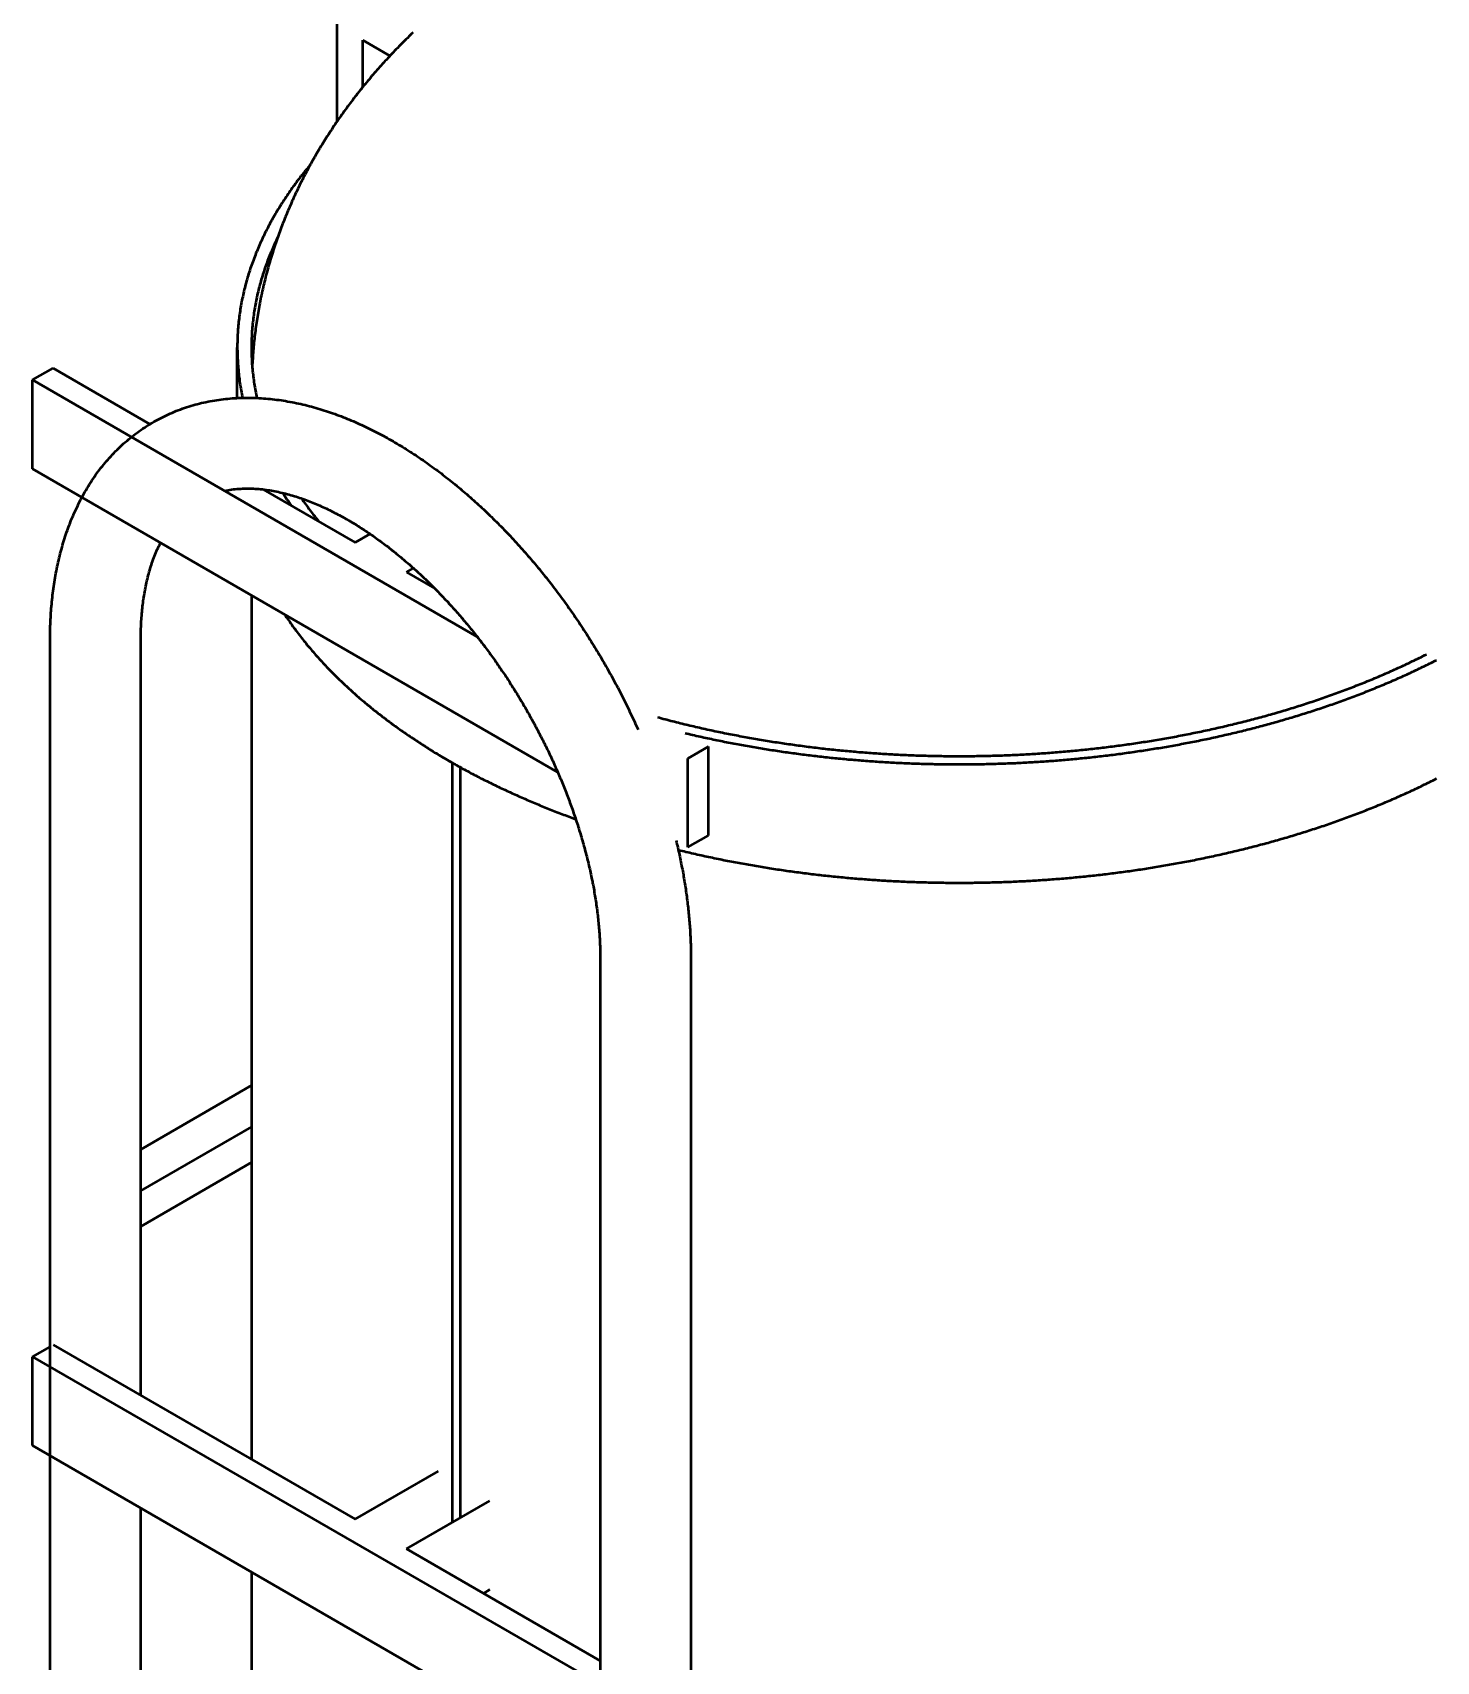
# Model space of a CAD drawing. Header units: millimetres. Extents: x 0 to 594, y 0 to 420.
# Drawn here: x 448.95 to 487.65, y 241.69 to 286.59 of the extents above; entities that cross this region are included whole.
import ezdxf

# ---------------------------------------------------------------- set-up
doc = ezdxf.new("R2010")
doc.units = ezdxf.units.MM
doc.layers.add('01-VISIBLE', color=7, linetype='CONTINUOUS', lineweight=50)

msp = doc.modelspace()

# ---------------------------------------------------------------- linework, layer by layer
at = {"layer": '01-VISIBLE'}
for p, q in [((457.333, 297.007), (457.333, 284.127)), ((458.053, 286.382), (458.801, 285.95)), ((458.053, 285.091), (458.053, 286.382)), ((454.593, 276.518), (454.593, 277.911)), ((448.949, 277.015), (449.514, 277.342)), ((449.514, 277.342), (452.185, 275.8)), ((448.949, 274.566), (448.949, 277.015)), ((448.949, 277.015), (461.208, 269.937)), ((448.949, 274.566), (463.425, 266.207)), ((455.303, 273.999), (457.84, 272.535)), ((457.84, 272.535), (458.252, 272.772)), ((459.255, 271.718), (459.448, 271.83)), ((459.255, 271.718), (460.043, 271.263)), ((454.993, 247.253), (454.993, 271.076)), ((449.431, 226.52), (449.431, 269.863)), ((451.931, 249.021), (451.931, 269.863)), ((467.015, 266.584), (467.581, 266.911)), ((467.581, 264.461), (467.581, 266.911)), ((460.53, 245.529), (460.53, 266.459)), ((460.742, 245.651), (460.742, 266.34)), ((467.015, 264.135), (467.015, 266.584)), ((467.015, 264.135), (467.581, 264.461)), ((464.598, 261.106), (464.598, 217.763)), ((467.098, 261.106), (467.098, 240.264)), ((451.931, 255.806), (454.993, 257.573)), ((451.931, 254.663), (454.993, 256.43)), ((451.931, 253.683), (454.993, 255.45)), ((448.949, 250.089), (449.431, 250.368)), ((449.514, 250.416), (457.84, 245.609)), ((448.949, 247.64), (448.949, 250.089)), ((448.949, 250.089), (464.598, 241.054)), ((448.949, 247.64), (464.598, 238.604)), ((457.84, 245.609), (460.138, 246.936)), ((459.255, 244.792), (461.553, 246.119)), ((451.931, 226.52), (451.931, 245.918)), ((459.255, 244.792), (464.598, 241.707)), ((454.993, 233.558), (454.993, 244.15)), ((461.376, 243.568), (461.553, 243.67))]:
    msp.add_line(p, q, dxfattribs=at)
for points in [[(459.44, 286.595), (459.4, 286.557), (459.36, 286.518), (459.32, 286.48), (459.281, 286.441), (459.241, 286.402), (459.202, 286.363), (459.163, 286.324), (459.123, 286.284), (459.084, 286.245), (459.046, 286.205), (459.007, 286.166), (458.968, 286.126), (458.93, 286.086), (458.891, 286.046), (458.853, 286.005), (458.815, 285.965), (458.777, 285.924), (458.739, 285.884), (458.702, 285.843), (458.664, 285.802), (458.627, 285.761), (458.59, 285.72), (458.553, 285.679), (458.516, 285.637), (458.479, 285.596), (458.442, 285.554), (458.406, 285.512), (458.369, 285.47), (458.333, 285.428), (458.297, 285.386), (458.261, 285.344), (458.226, 285.301), (458.19, 285.259), (458.155, 285.216), (458.119, 285.173), (458.084, 285.13), (458.049, 285.087), (458.014, 285.044), (457.98, 285.001), (457.945, 284.957), (457.911, 284.914), (457.877, 284.87), (457.842, 284.826), (457.809, 284.782), (457.775, 284.738), (457.741, 284.694), (457.708, 284.65), (457.675, 284.605), (457.642, 284.561), (457.609, 284.516), (457.576, 284.471), (457.543, 284.426), (457.511, 284.381), (457.479, 284.336), (457.447, 284.291), (457.415, 284.245), (457.383, 284.2), (457.351, 284.154), (457.32, 284.109), (457.289, 284.063), (457.258, 284.017), (457.227, 283.971), (457.196, 283.924), (457.166, 283.878), (457.135, 283.832), (457.105, 283.785), (457.075, 283.738), (457.046, 283.691), (457.016, 283.645), (456.986, 283.598), (456.957, 283.55), (456.928, 283.503), (456.899, 283.456), (456.871, 283.408), (456.842, 283.361), (456.814, 283.313), (456.786, 283.265), (456.758, 283.217), (456.73, 283.169), (456.702, 283.121), (456.675, 283.073), (456.648, 283.024), (456.621, 282.976), (456.594, 282.927), (456.567, 282.879), (456.541, 282.83), (456.515, 282.781), (456.489, 282.732), (456.463, 282.683), (456.437, 282.634), (456.412, 282.584), (456.387, 282.535), (456.362, 282.485), (456.337, 282.436), (456.312, 282.386), (456.288, 282.336), (456.264, 282.286), (456.24, 282.236), (456.216, 282.186), (456.192, 282.136), (456.169, 282.086), (456.146, 282.035), (456.123, 281.985), (456.1, 281.934), (456.077, 281.883), (456.055, 281.832), (456.033, 281.782), (456.011, 281.731), (455.989, 281.68), (455.968, 281.628), (455.947, 281.577), (455.925, 281.526), (455.905, 281.474), (455.884, 281.423), (455.864, 281.371), (455.843, 281.32), (455.823, 281.268), (455.804, 281.216), (455.784, 281.164), (455.765, 281.112), (455.746, 281.06), (455.727, 281.008), (455.708, 280.955), (455.69, 280.903), (455.672, 280.851), (455.654, 280.798), (455.636, 280.746), (455.619, 280.693), (455.601, 280.64), (455.584, 280.587), (455.568, 280.534), (455.551, 280.482), (455.535, 280.428), (455.519, 280.375), (455.503, 280.322), (455.487, 280.269), (455.472, 280.216), (455.457, 280.162), (455.442, 280.109), (455.427, 280.055), (455.412, 280.002), (455.398, 279.948), (455.384, 279.894), (455.37, 279.841), (455.357, 279.787), (455.344, 279.733), (455.331, 279.679), (455.318, 279.625), (455.305, 279.571), (455.293, 279.517), (455.281, 279.463), (455.269, 279.409), (455.257, 279.354), (455.246, 279.3), (455.235, 279.246), (455.224, 279.191), (455.213, 279.137), (455.203, 279.082), (455.193, 279.028), (455.183, 278.973), (455.173, 278.919), (455.164, 278.864), (455.155, 278.809), (455.146, 278.754), (455.137, 278.7), (455.129, 278.645), (455.121, 278.59), (455.113, 278.535), (455.105, 278.48), (455.098, 278.425), (455.091, 278.37), (455.084, 278.315), (455.077, 278.26), (455.071, 278.205), (455.064, 278.149), (455.059, 278.094), (455.053, 278.039), (455.047, 277.984), (455.042, 277.929), (455.037, 277.873), (455.033, 277.818), (455.028, 277.763), (455.024, 277.707), (455.02, 277.652), (455.017, 277.597), (455.013, 277.541), (455.01, 277.486), (455.007, 277.431), (455.005, 277.375)], [(456.602, 282.942), (456.57, 282.904), (456.538, 282.865), (456.506, 282.826), (456.474, 282.787), (456.442, 282.748), (456.411, 282.709), (456.38, 282.67), (456.349, 282.63), (456.318, 282.59), (456.287, 282.55), (456.257, 282.51), (456.227, 282.47), (456.197, 282.43), (456.167, 282.389), (456.137, 282.349), (456.108, 282.308), (456.078, 282.267), (456.049, 282.226), (456.021, 282.185), (455.992, 282.143), (455.964, 282.102), (455.936, 282.06), (455.908, 282.018), (455.88, 281.976), (455.853, 281.934), (455.825, 281.892), (455.798, 281.849), (455.772, 281.807), (455.745, 281.764), (455.719, 281.721), (455.693, 281.678), (455.667, 281.635), (455.641, 281.592), (455.616, 281.548), (455.591, 281.505), (455.566, 281.461), (455.542, 281.417), (455.517, 281.373), (455.493, 281.329), (455.47, 281.284), (455.446, 281.24), (455.423, 281.195), (455.4, 281.15), (455.377, 281.106), (455.355, 281.061), (455.333, 281.015), (455.311, 280.97), (455.289, 280.925), (455.268, 280.879), (455.247, 280.833), (455.226, 280.788), (455.206, 280.742), (455.186, 280.695), (455.166, 280.649), (455.147, 280.603), (455.127, 280.556), (455.108, 280.51), (455.09, 280.463), (455.072, 280.416), (455.054, 280.369), (455.036, 280.322), (455.018, 280.275), (455.001, 280.228), (454.985, 280.18), (454.968, 280.133), (454.952, 280.085), (454.936, 280.037), (454.921, 279.989), (454.906, 279.941), (454.891, 279.893), (454.877, 279.845), (454.863, 279.797), (454.849, 279.748), (454.835, 279.7), (454.822, 279.651), (454.81, 279.603), (454.797, 279.554), (454.785, 279.505), (454.774, 279.456), (454.762, 279.407), (454.751, 279.358), (454.741, 279.309), (454.73, 279.26), (454.72, 279.211), (454.711, 279.161), (454.702, 279.112), (454.693, 279.062), (454.684, 279.013), (454.676, 278.963), (454.669, 278.913), (454.661, 278.863), (454.654, 278.814), (454.648, 278.764), (454.641, 278.714), (454.635, 278.664), (454.63, 278.614), (454.625, 278.564), (454.62, 278.514), (454.616, 278.464), (454.612, 278.414), (454.608, 278.363), (454.605, 278.313), (454.602, 278.263), (454.6, 278.213), (454.597, 278.163), (454.596, 278.112), (454.594, 278.062), (454.593, 278.012), (454.593, 277.961), (454.593, 277.911)], [(455.707, 280.953), (455.686, 280.908), (455.664, 280.862), (455.643, 280.817), (455.622, 280.771), (455.602, 280.726), (455.581, 280.68), (455.561, 280.634), (455.542, 280.588), (455.522, 280.542), (455.503, 280.496), (455.484, 280.449), (455.466, 280.403), (455.448, 280.356), (455.43, 280.309), (455.413, 280.262), (455.395, 280.215), (455.378, 280.168), (455.362, 280.121), (455.346, 280.074), (455.33, 280.026), (455.314, 279.979), (455.299, 279.931), (455.284, 279.883), (455.269, 279.835), (455.255, 279.787), (455.241, 279.739), (455.228, 279.691), (455.215, 279.643), (455.202, 279.594), (455.189, 279.546), (455.177, 279.497), (455.165, 279.449), (455.154, 279.4), (455.143, 279.351), (455.132, 279.302), (455.122, 279.253), (455.112, 279.204), (455.102, 279.155), (455.093, 279.106), (455.084, 279.057), (455.075, 279.007), (455.067, 278.958), (455.059, 278.908), (455.052, 278.859), (455.045, 278.809), (455.038, 278.76), (455.032, 278.71), (455.026, 278.66), (455.02, 278.611), (455.015, 278.561), (455.01, 278.511), (455.006, 278.461), (455.002, 278.411), (454.998, 278.361), (454.995, 278.311), (454.992, 278.261), (454.99, 278.211), (454.988, 278.161), (454.986, 278.111), (454.984, 278.061), (454.984, 278.011), (454.983, 277.961), (454.983, 277.911)], [(454.593, 277.911), (454.593, 277.859), (454.594, 277.808), (454.595, 277.756), (454.596, 277.704), (454.598, 277.652), (454.6, 277.601), (454.603, 277.549), (454.606, 277.497), (454.609, 277.445), (454.613, 277.394), (454.617, 277.342), (454.622, 277.291), (454.627, 277.239), (454.632, 277.188), (454.638, 277.136), (454.644, 277.085), (454.651, 277.033), (454.658, 276.982), (454.665, 276.931), (454.673, 276.88), (454.681, 276.828), (454.69, 276.777), (454.699, 276.726), (454.708, 276.675), (454.718, 276.625), (454.728, 276.574), (454.738, 276.523)], [(454.983, 277.911), (454.983, 277.861), (454.984, 277.811), (454.984, 277.761), (454.986, 277.711), (454.988, 277.661), (454.99, 277.611), (454.992, 277.561), (454.995, 277.511), (454.998, 277.461), (455.002, 277.411), (455.006, 277.361), (455.01, 277.311), (455.015, 277.261), (455.02, 277.211), (455.026, 277.161), (455.032, 277.112), (455.038, 277.062), (455.045, 277.012), (455.052, 276.963), (455.059, 276.913), (455.067, 276.864), (455.075, 276.814), (455.084, 276.765), (455.093, 276.715), (455.102, 276.666), (455.112, 276.617), (455.122, 276.568), (455.132, 276.519)], [(449.431, 269.863), (449.431, 269.924), (449.432, 269.985), (449.432, 270.046), (449.434, 270.107), (449.435, 270.169), (449.437, 270.23), (449.439, 270.291), (449.442, 270.352), (449.445, 270.413), (449.448, 270.475), (449.452, 270.536), (449.456, 270.597), (449.46, 270.658), (449.465, 270.719), (449.47, 270.78), (449.475, 270.841), (449.481, 270.902), (449.487, 270.963), (449.494, 271.024), (449.501, 271.085), (449.508, 271.145), (449.516, 271.206), (449.524, 271.267), (449.533, 271.327), (449.542, 271.388), (449.551, 271.449), (449.561, 271.509), (449.571, 271.569), (449.582, 271.63), (449.593, 271.69), (449.604, 271.75), (449.616, 271.81), (449.629, 271.87), (449.641, 271.93), (449.655, 271.99), (449.668, 272.049), (449.682, 272.109), (449.697, 272.168), (449.712, 272.228), (449.728, 272.287), (449.744, 272.346), (449.76, 272.405), (449.777, 272.464), (449.794, 272.523), (449.812, 272.581), (449.83, 272.64), (449.849, 272.698), (449.868, 272.756), (449.888, 272.814), (449.909, 272.872), (449.929, 272.93), (449.951, 272.987), (449.972, 273.044), (449.995, 273.101), (450.017, 273.158), (450.041, 273.215), (450.065, 273.271), (450.089, 273.327), (450.114, 273.383), (450.139, 273.439), (450.165, 273.494), (450.192, 273.55), (450.218, 273.605), (450.246, 273.659), (450.274, 273.714), (450.303, 273.768), (450.332, 273.822), (450.361, 273.875), (450.392, 273.929), (450.422, 273.982), (450.454, 274.034), (450.486, 274.087), (450.518, 274.139), (450.551, 274.19), (450.584, 274.241), (450.618, 274.292), (450.653, 274.343), (450.688, 274.393), (450.724, 274.443), (450.76, 274.492), (450.797, 274.541), (450.834, 274.59), (450.872, 274.638), (450.911, 274.685), (450.95, 274.732), (450.989, 274.779), (451.029, 274.826), (451.07, 274.871), (451.111, 274.917), (451.153, 274.962), (451.195, 275.006), (451.238, 275.05), (451.281, 275.093), (451.325, 275.136), (451.369, 275.178), (451.414, 275.22), (451.459, 275.261), (451.505, 275.302), (451.552, 275.342), (451.598, 275.381), (451.646, 275.42), (451.693, 275.458), (451.742, 275.496), (451.79, 275.533), (451.84, 275.57), (451.889, 275.605), (451.939, 275.641), (451.99, 275.675), (452.041, 275.709), (452.092, 275.742), (452.144, 275.775), (452.196, 275.807), (452.249, 275.838), (452.302, 275.869), (452.355, 275.899), (452.409, 275.928), (452.463, 275.957), (452.518, 275.985), (452.573, 276.012), (452.628, 276.039), (452.683, 276.064), (452.739, 276.089), (452.795, 276.114), (452.852, 276.138), (452.909, 276.161), (452.966, 276.183), (453.023, 276.204), (453.081, 276.225), (453.138, 276.245), (453.196, 276.265), (453.255, 276.284), (453.313, 276.302), (453.372, 276.319), (453.431, 276.335), (453.49, 276.351), (453.549, 276.366), (453.609, 276.381), (453.669, 276.395), (453.728, 276.408), (453.788, 276.42), (453.849, 276.432), (453.909, 276.442), (453.969, 276.453), (454.03, 276.462), (454.09, 276.471), (454.151, 276.479), (454.212, 276.487), (454.273, 276.493), (454.334, 276.5), (454.395, 276.505), (454.456, 276.51), (454.517, 276.514), (454.578, 276.517), (454.639, 276.52), (454.7, 276.522), (454.761, 276.524), (454.823, 276.524), (454.884, 276.525), (454.945, 276.524), (455.006, 276.523), (455.068, 276.521), (455.129, 276.519), (455.19, 276.516), (455.251, 276.513), (455.312, 276.509), (455.373, 276.504), (455.434, 276.499), (455.495, 276.493), (455.556, 276.486), (455.617, 276.479), (455.678, 276.472), (455.738, 276.464), (455.799, 276.455), (455.86, 276.446), (455.92, 276.436), (455.98, 276.426), (456.041, 276.415), (456.101, 276.404), (456.161, 276.392), (456.221, 276.38), (456.281, 276.367), (456.341, 276.354), (456.4, 276.34), (456.46, 276.326), (456.519, 276.311), (456.579, 276.296), (456.638, 276.28), (456.697, 276.264), (456.756, 276.247), (456.815, 276.23), (456.873, 276.212), (456.932, 276.195), (456.99, 276.176), (457.048, 276.157), (457.107, 276.138), (457.165, 276.118), (457.222, 276.098), (457.28, 276.078), (457.338, 276.057), (457.395, 276.036), (457.452, 276.014), (457.509, 275.992), (457.566, 275.969), (457.623, 275.946), (457.68, 275.923), (457.736, 275.9), (457.793, 275.876), (457.849, 275.851), (457.905, 275.827), (457.961, 275.801), (458.017, 275.776), (458.072, 275.75), (458.128, 275.724), (458.183, 275.698), (458.238, 275.671), (458.293, 275.644), (458.348, 275.617), (458.402, 275.589), (458.457, 275.561), (458.511, 275.532), (458.565, 275.504), (458.619, 275.475), (458.673, 275.446), (458.726, 275.416), (458.78, 275.386), (458.833, 275.356), (458.886, 275.325), (458.939, 275.295), (458.992, 275.264), (459.045, 275.232), (459.097, 275.201), (459.149, 275.169), (459.202, 275.137), (459.253, 275.104), (459.305, 275.072), (459.357, 275.039), (459.408, 275.006), (459.46, 274.972), (459.511, 274.939), (459.562, 274.905), (459.613, 274.87), (459.663, 274.836), (459.714, 274.801), (459.764, 274.766), (459.814, 274.731), (459.864, 274.696), (459.914, 274.66), (459.964, 274.624), (460.013, 274.588), (460.062, 274.552), (460.112, 274.516), (460.161, 274.479), (460.209, 274.442), (460.258, 274.405), (460.307, 274.367), (460.355, 274.33), (460.403, 274.292), (460.451, 274.254), (460.499, 274.216), (460.547, 274.177), (460.594, 274.139), (460.641, 274.1), (460.689, 274.061), (460.736, 274.021), (460.783, 273.982), (460.829, 273.942), (460.876, 273.903), (460.922, 273.863), (460.968, 273.822), (461.014, 273.782), (461.06, 273.742), (461.106, 273.701), (461.152, 273.66), (461.197, 273.619), (461.242, 273.578), (461.287, 273.536), (461.332, 273.494), (461.377, 273.453), (461.422, 273.411), (461.466, 273.369), (461.51, 273.326), (461.554, 273.284), (461.598, 273.241), (461.642, 273.198), (461.686, 273.155), (461.729, 273.112), (461.773, 273.069), (461.816, 273.026), (461.859, 272.982), (461.902, 272.938), (461.944, 272.894), (461.987, 272.85), (462.029, 272.806), (462.071, 272.762), (462.113, 272.717), (462.155, 272.672), (462.197, 272.628), (462.239, 272.583), (462.28, 272.537), (462.321, 272.492), (462.362, 272.447), (462.403, 272.401), (462.444, 272.356), (462.485, 272.31), (462.525, 272.264), (462.565, 272.218), (462.606, 272.171), (462.646, 272.125), (462.685, 272.079), (462.725, 272.032), (462.765, 271.985), (462.804, 271.938), (462.843, 271.891), (462.882, 271.844), (462.921, 271.797), (462.96, 271.749), (462.998, 271.702), (463.037, 271.654), (463.075, 271.606), (463.113, 271.558), (463.151, 271.51), (463.189, 271.462), (463.227, 271.414), (463.264, 271.365), (463.301, 271.317), (463.339, 271.268), (463.376, 271.219), (463.412, 271.17), (463.449, 271.121), (463.486, 271.072), (463.522, 271.023), (463.558, 270.974), (463.594, 270.924), (463.63, 270.875), (463.666, 270.825), (463.702, 270.775), (463.737, 270.725), (463.772, 270.675), (463.807, 270.625), (463.842, 270.574), (463.877, 270.524), (463.912, 270.474), (463.946, 270.423), (463.981, 270.372), (464.015, 270.321), (464.049, 270.271), (464.083, 270.219), (464.116, 270.168), (464.15, 270.117), (464.183, 270.066), (464.216, 270.014), (464.249, 269.963), (464.282, 269.911), (464.315, 269.859), (464.348, 269.807), (464.38, 269.755), (464.412, 269.703), (464.444, 269.651), (464.476, 269.599), (464.508, 269.547), (464.54, 269.494), (464.571, 269.442), (464.602, 269.389), (464.633, 269.336), (464.664, 269.283), (464.695, 269.23), (464.726, 269.177), (464.756, 269.124), (464.786, 269.071), (464.817, 269.018), (464.846, 268.964), (464.876, 268.911), (464.906, 268.857), (464.935, 268.804), (464.965, 268.75), (464.994, 268.696), (465.023, 268.642), (465.052, 268.588), (465.08, 268.534), (465.109, 268.48), (465.137, 268.425), (465.165, 268.371), (465.193, 268.316), (465.221, 268.262), (465.248, 268.207), (465.276, 268.152), (465.303, 268.098), (465.33, 268.043), (465.357, 267.988), (465.384, 267.933), (465.41, 267.877), (465.437, 267.822), (465.463, 267.767), (465.489, 267.711), (465.515, 267.656), (465.541, 267.6), (465.566, 267.545), (465.592, 267.489), (465.617, 267.433), (465.642, 267.377)], [(454.239, 273.96), (454.288, 273.97), (454.338, 273.98), (454.387, 273.988), (454.436, 273.995), (454.486, 274.002), (454.536, 274.007), (454.586, 274.012), (454.636, 274.016), (454.686, 274.019), (454.736, 274.022), (454.786, 274.023), (454.836, 274.024), (454.886, 274.025), (454.936, 274.024), (454.986, 274.023), (455.036, 274.021), (455.086, 274.018), (455.136, 274.015), (455.186, 274.011), (455.236, 274.007), (455.285, 274.001), (455.335, 273.995), (455.385, 273.989), (455.434, 273.982), (455.484, 273.974), (455.533, 273.966), (455.583, 273.958), (455.632, 273.948), (455.681, 273.939), (455.73, 273.928), (455.779, 273.918), (455.828, 273.906), (455.876, 273.895), (455.925, 273.882), (455.973, 273.87), (456.022, 273.857), (456.07, 273.843), (456.118, 273.829), (456.166, 273.815), (456.214, 273.8), (456.261, 273.784), (456.309, 273.769), (456.356, 273.753), (456.404, 273.736), (456.451, 273.719), (456.498, 273.702), (456.545, 273.684), (456.591, 273.666), (456.638, 273.648), (456.684, 273.629), (456.731, 273.61), (456.777, 273.591), (456.823, 273.571), (456.869, 273.551), (456.915, 273.531), (456.96, 273.51), (457.006, 273.489), (457.051, 273.468), (457.096, 273.446), (457.141, 273.424), (457.186, 273.402), (457.231, 273.38), (457.275, 273.357), (457.32, 273.334), (457.364, 273.311), (457.408, 273.287), (457.453, 273.263), (457.496, 273.239), (457.54, 273.215), (457.584, 273.19), (457.627, 273.166), (457.671, 273.14), (457.714, 273.115), (457.757, 273.09), (457.8, 273.064), (457.843, 273.038), (457.885, 273.011), (457.928, 272.985), (457.97, 272.958), (458.012, 272.931), (458.054, 272.904), (458.096, 272.877), (458.138, 272.849), (458.18, 272.821), (458.221, 272.793), (458.263, 272.765), (458.304, 272.737), (458.345, 272.708), (458.386, 272.679), (458.427, 272.65), (458.467, 272.621), (458.508, 272.592), (458.548, 272.562), (458.589, 272.533), (458.629, 272.503), (458.669, 272.473), (458.709, 272.442), (458.748, 272.412), (458.788, 272.381), (458.828, 272.35), (458.867, 272.319), (458.906, 272.288), (458.945, 272.257), (458.984, 272.226), (459.023, 272.194), (459.062, 272.162), (459.1, 272.13), (459.139, 272.098), (459.177, 272.066), (459.215, 272.033), (459.253, 272.001), (459.291, 271.968), (459.329, 271.935), (459.366, 271.902), (459.404, 271.869), (459.441, 271.836), (459.478, 271.802), (459.516, 271.769), (459.553, 271.735), (459.589, 271.701), (459.626, 271.667), (459.663, 271.633), (459.699, 271.599), (459.736, 271.564), (459.772, 271.53), (459.808, 271.495), (459.844, 271.46), (459.88, 271.425), (459.916, 271.39), (459.951, 271.355), (459.987, 271.319), (460.022, 271.284), (460.057, 271.248), (460.092, 271.213), (460.127, 271.177), (460.162, 271.141), (460.197, 271.105), (460.231, 271.069), (460.266, 271.032), (460.3, 270.996), (460.334, 270.959), (460.369, 270.923), (460.403, 270.886), (460.436, 270.849), (460.47, 270.812), (460.504, 270.775), (460.537, 270.738), (460.571, 270.7), (460.604, 270.663), (460.637, 270.625), (460.67, 270.588), (460.703, 270.55), (460.736, 270.512), (460.768, 270.474), (460.801, 270.436), (460.833, 270.398), (460.865, 270.359), (460.897, 270.321), (460.93, 270.282), (460.961, 270.244), (460.993, 270.205), (461.025, 270.166), (461.056, 270.128), (461.088, 270.089), (461.119, 270.049), (461.15, 270.01), (461.181, 269.971), (461.212, 269.932), (461.243, 269.892), (461.274, 269.853), (461.304, 269.813), (461.335, 269.773), (461.365, 269.733), (461.395, 269.693), (461.425, 269.653), (461.455, 269.613), (461.485, 269.573), (461.515, 269.533), (461.544, 269.492), (461.574, 269.452), (461.603, 269.411), (461.632, 269.371), (461.662, 269.33), (461.691, 269.289), (461.719, 269.248), (461.748, 269.207), (461.777, 269.166), (461.805, 269.125), (461.834, 269.084), (461.862, 269.042), (461.89, 269.001), (461.918, 268.959), (461.946, 268.918), (461.974, 268.876), (462.001, 268.834), (462.029, 268.792), (462.056, 268.751), (462.084, 268.709), (462.111, 268.666), (462.138, 268.624), (462.165, 268.582), (462.191, 268.54), (462.218, 268.497), (462.245, 268.455), (462.271, 268.412), (462.297, 268.37), (462.324, 268.327), (462.35, 268.284), (462.376, 268.242), (462.401, 268.199), (462.427, 268.156), (462.453, 268.113), (462.478, 268.069), (462.503, 268.026), (462.528, 267.983), (462.554, 267.94), (462.578, 267.896), (462.603, 267.853), (462.628, 267.809), (462.653, 267.765), (462.677, 267.722), (462.701, 267.678), (462.725, 267.634), (462.749, 267.59), (462.773, 267.546), (462.797, 267.502), (462.821, 267.458), (462.844, 267.414), (462.868, 267.37), (462.891, 267.325), (462.914, 267.281), (462.937, 267.236), (462.96, 267.192), (462.983, 267.147), (463.005, 267.103), (463.028, 267.058), (463.05, 267.013), (463.073, 266.968), (463.095, 266.923), (463.117, 266.878), (463.138, 266.833), (463.16, 266.788), (463.182, 266.743), (463.203, 266.698), (463.225, 266.652), (463.246, 266.607), (463.267, 266.561), (463.288, 266.516), (463.308, 266.47), (463.329, 266.425), (463.35, 266.379), (463.37, 266.333), (463.39, 266.288), (463.41, 266.242), (463.43, 266.196), (463.45, 266.15), (463.47, 266.104), (463.489, 266.058), (463.509, 266.011), (463.528, 265.965), (463.547, 265.919), (463.566, 265.873), (463.585, 265.826), (463.603, 265.78), (463.622, 265.733), (463.64, 265.687), (463.659, 265.64), (463.677, 265.593), (463.695, 265.547), (463.712, 265.5), (463.73, 265.453), (463.748, 265.406), (463.765, 265.359), (463.782, 265.312), (463.799, 265.265), (463.816, 265.218), (463.833, 265.171), (463.85, 265.123), (463.866, 265.076), (463.882, 265.029), (463.899, 264.981), (463.915, 264.934), (463.93, 264.887), (463.946, 264.839), (463.962, 264.791), (463.977, 264.744), (463.992, 264.696), (464.007, 264.648), (464.022, 264.6), (464.037, 264.553), (464.052, 264.505), (464.066, 264.457), (464.08, 264.409), (464.094, 264.361), (464.108, 264.313), (464.122, 264.264), (464.136, 264.216), (464.149, 264.168), (464.162, 264.12), (464.175, 264.071), (464.188, 264.023), (464.201, 263.975), (464.214, 263.926), (464.226, 263.878), (464.238, 263.829), (464.25, 263.781), (464.262, 263.732), (464.274, 263.683), (464.285, 263.634), (464.297, 263.586), (464.308, 263.537), (464.319, 263.488), (464.33, 263.439), (464.34, 263.39), (464.351, 263.341), (464.361, 263.292), (464.371, 263.243), (464.381, 263.194), (464.39, 263.145), (464.4, 263.096), (464.409, 263.046), (464.418, 262.997), (464.427, 262.948), (464.436, 262.899), (464.444, 262.849), (464.452, 262.8), (464.46, 262.75), (464.468, 262.701), (464.476, 262.652), (464.483, 262.602), (464.491, 262.552), (464.498, 262.503), (464.504, 262.453), (464.511, 262.404), (464.517, 262.354), (464.523, 262.304), (464.529, 262.255), (464.535, 262.205), (464.54, 262.155), (464.546, 262.105), (464.551, 262.055), (464.555, 262.006), (464.56, 261.956), (464.564, 261.906), (464.568, 261.856), (464.572, 261.806), (464.576, 261.756), (464.579, 261.706), (464.582, 261.656), (464.585, 261.606), (464.587, 261.556), (464.59, 261.506), (464.592, 261.456), (464.593, 261.406), (464.595, 261.356), (464.596, 261.306), (464.597, 261.256), (464.598, 261.206), (464.598, 261.156), (464.598, 261.106)], [(455.843, 273.903), (455.872, 273.858), (455.901, 273.813), (455.931, 273.769), (455.961, 273.725), (455.991, 273.681), (456.021, 273.637), (456.052, 273.593), (456.083, 273.549)], [(456.362, 273.75), (456.391, 273.709), (456.42, 273.668), (456.449, 273.627), (456.478, 273.587), (456.507, 273.546), (456.537, 273.506), (456.567, 273.465), (456.597, 273.425), (456.627, 273.385), (456.657, 273.345), (456.688, 273.306), (456.719, 273.266), (456.75, 273.227), (456.781, 273.188), (456.812, 273.149), (456.844, 273.11)], [(451.931, 269.863), (451.931, 269.913), (451.931, 269.964), (451.932, 270.015), (451.933, 270.066), (451.935, 270.117), (451.936, 270.168), (451.938, 270.218), (451.941, 270.269), (451.943, 270.32), (451.946, 270.371), (451.949, 270.422), (451.953, 270.472), (451.957, 270.523), (451.961, 270.574), (451.966, 270.624), (451.971, 270.675), (451.976, 270.725), (451.982, 270.776), (451.988, 270.827), (451.994, 270.877), (452.001, 270.927), (452.008, 270.978), (452.016, 271.028), (452.024, 271.078), (452.032, 271.128), (452.041, 271.179), (452.05, 271.229), (452.06, 271.278), (452.069, 271.328), (452.08, 271.378), (452.091, 271.428), (452.102, 271.477), (452.114, 271.527), (452.126, 271.576), (452.139, 271.626), (452.152, 271.675), (452.165, 271.724), (452.179, 271.773), (452.194, 271.821), (452.209, 271.87), (452.224, 271.918), (452.24, 271.967), (452.257, 272.015), (452.274, 272.063), (452.292, 272.11), (452.31, 272.158), (452.329, 272.205), (452.348, 272.252), (452.368, 272.299), (452.388, 272.345), (452.409, 272.392), (452.431, 272.438), (452.453, 272.484), (452.476, 272.529)], [(455.897, 270.554), (455.925, 270.512), (455.953, 270.47), (455.981, 270.429), (456.01, 270.388), (456.038, 270.346), (456.067, 270.305), (456.096, 270.265), (456.125, 270.224), (456.155, 270.183), (456.184, 270.143), (456.214, 270.103), (456.244, 270.062), (456.274, 270.023), (456.305, 269.983), (456.336, 269.943), (456.366, 269.904), (456.397, 269.864), (456.429, 269.825), (456.46, 269.786), (456.492, 269.747), (456.523, 269.708), (456.555, 269.67), (456.588, 269.631), (456.62, 269.593), (456.652, 269.555), (456.685, 269.517), (456.718, 269.479), (456.751, 269.441), (456.784, 269.404), (456.818, 269.366), (456.851, 269.329), (456.885, 269.292), (456.919, 269.255), (456.953, 269.218), (456.987, 269.182), (457.021, 269.145), (457.056, 269.109), (457.09, 269.073), (457.125, 269.036), (457.16, 269.001), (457.195, 268.965), (457.23, 268.929), (457.266, 268.894), (457.301, 268.858), (457.337, 268.823), (457.373, 268.788), (457.409, 268.753), (457.445, 268.718), (457.481, 268.684), (457.517, 268.649), (457.554, 268.615), (457.591, 268.581), (457.627, 268.547), (457.664, 268.513), (457.701, 268.479), (457.738, 268.446), (457.776, 268.412), (457.813, 268.379), (457.851, 268.346), (457.888, 268.313), (457.926, 268.28), (457.964, 268.247), (458.002, 268.214), (458.04, 268.182), (458.079, 268.149), (458.117, 268.117), (458.155, 268.085), (458.194, 268.053), (458.233, 268.021), (458.272, 267.99), (458.311, 267.958), (458.35, 267.927), (458.389, 267.895), (458.428, 267.864), (458.468, 267.833), (458.507, 267.802), (458.547, 267.772), (458.586, 267.741), (458.626, 267.711), (458.666, 267.68), (458.706, 267.65), (458.746, 267.62), (458.786, 267.59), (458.827, 267.56), (458.867, 267.531), (458.907, 267.501), (458.948, 267.472), (458.989, 267.442), (459.029, 267.413), (459.07, 267.384), (459.111, 267.355), (459.152, 267.327), (459.193, 267.298), (459.235, 267.27), (459.276, 267.241), (459.317, 267.213), (459.359, 267.185), (459.4, 267.157), (459.442, 267.129), (459.484, 267.101), (459.526, 267.073), (459.567, 267.046), (459.609, 267.019), (459.651, 266.991), (459.694, 266.964), (459.736, 266.937), (459.778, 266.91), (459.82, 266.883), (459.863, 266.857), (459.905, 266.83), (459.948, 266.804), (459.991, 266.778), (460.033, 266.751), (460.076, 266.725), (460.119, 266.699), (460.162, 266.674), (460.205, 266.648), (460.248, 266.622), (460.291, 266.597), (460.334, 266.571), (460.378, 266.546), (460.421, 266.521), (460.465, 266.496), (460.508, 266.471), (460.552, 266.446), (460.595, 266.422), (460.639, 266.397), (460.683, 266.373), (460.727, 266.349), (460.77, 266.324), (460.814, 266.3), (460.858, 266.276), (460.902, 266.252), (460.947, 266.229), (460.991, 266.205), (461.035, 266.181), (461.079, 266.158), (461.124, 266.135), (461.168, 266.112), (461.213, 266.089), (461.257, 266.066), (461.302, 266.043), (461.346, 266.02), (461.391, 265.997), (461.436, 265.975), (461.481, 265.952), (461.526, 265.93), (461.57, 265.908), (461.615, 265.886), (461.66, 265.864), (461.706, 265.842), (461.751, 265.82), (461.796, 265.798), (461.841, 265.777), (461.886, 265.755), (461.932, 265.734), (461.977, 265.713), (462.023, 265.691), (462.068, 265.67), (462.114, 265.649), (462.159, 265.629), (462.205, 265.608), (462.25, 265.587), (462.296, 265.567), (462.342, 265.546), (462.388, 265.526), (462.434, 265.506), (462.479, 265.486), (462.525, 265.466), (462.571, 265.446), (462.617, 265.426), (462.663, 265.406), (462.71, 265.387), (462.756, 265.367), (462.802, 265.348), (462.848, 265.328), (462.894, 265.309), (462.941, 265.29), (462.987, 265.271), (463.034, 265.252), (463.08, 265.233), (463.126, 265.214), (463.173, 265.196), (463.22, 265.177), (463.266, 265.159), (463.313, 265.14), (463.359, 265.122), (463.406, 265.104), (463.453, 265.086), (463.5, 265.068), (463.547, 265.05), (463.593, 265.032), (463.64, 265.015), (463.687, 264.997), (463.734, 264.98), (463.781, 264.962), (463.828, 264.945), (463.875, 264.928), (463.922, 264.911)], [(466.177, 267.722), (466.229, 267.707), (466.281, 267.693), (466.334, 267.679), (466.386, 267.665), (466.439, 267.652), (466.491, 267.638), (466.544, 267.624), (466.597, 267.611), (466.649, 267.597), (466.702, 267.584), (466.754, 267.571), (466.807, 267.558), (466.86, 267.545), (466.913, 267.532), (466.965, 267.519), (467.018, 267.507), (467.071, 267.494), (467.124, 267.481), (467.177, 267.469), (467.229, 267.457), (467.282, 267.445), (467.335, 267.432), (467.388, 267.42), (467.441, 267.409), (467.494, 267.397), (467.547, 267.385), (467.6, 267.373), (467.653, 267.362), (467.706, 267.35), (467.759, 267.339), (467.812, 267.328), (467.866, 267.317), (467.919, 267.306), (467.972, 267.295), (468.025, 267.284), (468.078, 267.273), (468.131, 267.263), (468.185, 267.252), (468.238, 267.242), (468.291, 267.231), (468.345, 267.221), (468.398, 267.211), (468.451, 267.201), (468.505, 267.191), (468.558, 267.181), (468.611, 267.171), (468.665, 267.161), (468.718, 267.152), (468.772, 267.142), (468.825, 267.133), (468.878, 267.123), (468.932, 267.114), (468.985, 267.105), (469.039, 267.096), (469.093, 267.087), (469.146, 267.078), (469.2, 267.07), (469.253, 267.061), (469.307, 267.052), (469.36, 267.044), (469.414, 267.035), (469.468, 267.027), (469.521, 267.019), (469.575, 267.011), (469.629, 267.003), (469.682, 266.995), (469.736, 266.987), (469.79, 266.979), (469.844, 266.972), (469.897, 266.964), (469.951, 266.956), (470.005, 266.949), (470.059, 266.942), (470.112, 266.935), (470.166, 266.927), (470.22, 266.92), (470.274, 266.914), (470.328, 266.907), (470.382, 266.9), (470.436, 266.893), (470.489, 266.887), (470.543, 266.88), (470.597, 266.874), (470.651, 266.868), (470.705, 266.861), (470.759, 266.855), (470.813, 266.849), (470.867, 266.843), (470.921, 266.837), (470.975, 266.832), (471.029, 266.826), (471.083, 266.82), (471.137, 266.815), (471.191, 266.81), (471.245, 266.804), (471.299, 266.799), (471.353, 266.794), (471.407, 266.789), (471.461, 266.784), (471.515, 266.779), (471.569, 266.774), (471.623, 266.77), (471.677, 266.765), (471.731, 266.76), (471.785, 266.756), (471.84, 266.752), (471.894, 266.747), (471.948, 266.743), (472.002, 266.739), (472.056, 266.735), (472.11, 266.731), (472.164, 266.728), (472.218, 266.724), (472.273, 266.72), (472.327, 266.717), (472.381, 266.713), (472.435, 266.71), (472.489, 266.707), (472.544, 266.703), (472.598, 266.7), (472.652, 266.697), (472.706, 266.694), (472.76, 266.692), (472.815, 266.689), (472.869, 266.686), (472.923, 266.684), (472.977, 266.681), (473.031, 266.679), (473.086, 266.676), (473.14, 266.674), (473.194, 266.672), (473.248, 266.67), (473.303, 266.668), (473.357, 266.666), (473.411, 266.664), (473.465, 266.663), (473.52, 266.661), (473.574, 266.66), (473.628, 266.658), (473.682, 266.657), (473.737, 266.656), (473.791, 266.654), (473.845, 266.653), (473.899, 266.652), (473.954, 266.651), (474.008, 266.651), (474.062, 266.65), (474.117, 266.649), (474.171, 266.649), (474.225, 266.648), (474.279, 266.648), (474.334, 266.647), (474.388, 266.647), (474.442, 266.647), (474.496, 266.647), (474.551, 266.647), (474.605, 266.647), (474.659, 266.647), (474.714, 266.648), (474.768, 266.648), (474.822, 266.649), (474.876, 266.649), (474.931, 266.65), (474.985, 266.651), (475.039, 266.651), (475.094, 266.652), (475.148, 266.653), (475.202, 266.654), (475.256, 266.656), (475.311, 266.657), (475.365, 266.658), (475.419, 266.66), (475.473, 266.661), (475.528, 266.663), (475.582, 266.665), (475.636, 266.666), (475.69, 266.668), (475.745, 266.67), (475.799, 266.672), (475.853, 266.674), (475.907, 266.677), (475.962, 266.679), (476.016, 266.681), (476.07, 266.684), (476.124, 266.686), (476.178, 266.689), (476.233, 266.692), (476.287, 266.695), (476.341, 266.698), (476.395, 266.701), (476.449, 266.704), (476.504, 266.707), (476.558, 266.71), (476.612, 266.714), (476.666, 266.717), (476.72, 266.721), (476.774, 266.724), (476.829, 266.728), (476.883, 266.732), (476.937, 266.736), (476.991, 266.74), (477.045, 266.744), (477.099, 266.748), (477.153, 266.752), (477.208, 266.757), (477.262, 266.761), (477.316, 266.766), (477.37, 266.77), (477.424, 266.775), (477.478, 266.78), (477.532, 266.785), (477.586, 266.79), (477.64, 266.795), (477.694, 266.8), (477.748, 266.805), (477.802, 266.81), (477.856, 266.816), (477.91, 266.821), (477.964, 266.827), (478.018, 266.832), (478.072, 266.838), (478.126, 266.844), (478.18, 266.85), (478.234, 266.856), (478.288, 266.862), (478.342, 266.868), (478.396, 266.875), (478.45, 266.881), (478.504, 266.888), (478.557, 266.894), (478.611, 266.901), (478.665, 266.908), (478.719, 266.914), (478.773, 266.921), (478.827, 266.928), (478.88, 266.936), (478.934, 266.943), (478.988, 266.95), (479.042, 266.958), (479.096, 266.965), (479.149, 266.973), (479.203, 266.98), (479.257, 266.988), (479.31, 266.996), (479.364, 267.004), (479.418, 267.012), (479.472, 267.02), (479.525, 267.028), (479.579, 267.037), (479.632, 267.045), (479.686, 267.053), (479.74, 267.062), (479.793, 267.071), (479.847, 267.079), (479.9, 267.088), (479.954, 267.097), (480.007, 267.106), (480.061, 267.116), (480.114, 267.125), (480.168, 267.134), (480.221, 267.144), (480.275, 267.153), (480.328, 267.163), (480.382, 267.172), (480.435, 267.182), (480.488, 267.192), (480.542, 267.202), (480.595, 267.212), (480.648, 267.222), (480.702, 267.233), (480.755, 267.243), (480.808, 267.254), (480.861, 267.264), (480.915, 267.275), (480.968, 267.285), (481.021, 267.296), (481.074, 267.307), (481.127, 267.318), (481.18, 267.329), (481.234, 267.341), (481.287, 267.352), (481.34, 267.363), (481.393, 267.375), (481.446, 267.387), (481.499, 267.398), (481.552, 267.41), (481.605, 267.422), (481.658, 267.434), (481.711, 267.446), (481.763, 267.458), (481.816, 267.471), (481.869, 267.483), (481.922, 267.496), (481.975, 267.508), (482.028, 267.521), (482.08, 267.534), (482.133, 267.547), (482.186, 267.56), (482.238, 267.573), (482.291, 267.586), (482.344, 267.599), (482.396, 267.613), (482.449, 267.626), (482.501, 267.64), (482.554, 267.653), (482.606, 267.667), (482.659, 267.681), (482.711, 267.695), (482.764, 267.709), (482.816, 267.724), (482.868, 267.738), (482.921, 267.752), (482.973, 267.767), (483.025, 267.781), (483.078, 267.796), (483.13, 267.811), (483.182, 267.826), (483.234, 267.841), (483.286, 267.856), (483.338, 267.871), (483.39, 267.887), (483.442, 267.902), (483.494, 267.918), (483.546, 267.933), (483.598, 267.949), (483.65, 267.965), (483.702, 267.981), (483.754, 267.997), (483.806, 268.013), (483.858, 268.03), (483.909, 268.046), (483.961, 268.062), (484.013, 268.079), (484.064, 268.096), (484.116, 268.113), (484.168, 268.13), (484.219, 268.147), (484.271, 268.164), (484.322, 268.181), (484.373, 268.198), (484.425, 268.216), (484.476, 268.233), (484.527, 268.251), (484.579, 268.269), (484.63, 268.287), (484.681, 268.305), (484.732, 268.323), (484.783, 268.341), (484.835, 268.36), (484.886, 268.378), (484.937, 268.397), (484.988, 268.416), (485.038, 268.434), (485.089, 268.453), (485.14, 268.472), (485.191, 268.491), (485.242, 268.511), (485.292, 268.53), (485.343, 268.55), (485.394, 268.569), (485.444, 268.589), (485.495, 268.609), (485.545, 268.629), (485.596, 268.649), (485.646, 268.669), (485.696, 268.689), (485.747, 268.71), (485.797, 268.73), (485.847, 268.751), (485.897, 268.772), (485.947, 268.793), (485.997, 268.814), (486.047, 268.835), (486.097, 268.856), (486.147, 268.878), (486.197, 268.899), (486.247, 268.921), (486.296, 268.942), (486.346, 268.964), (486.396, 268.986), (486.445, 269.008), (486.495, 269.031), (486.544, 269.053), (486.594, 269.076), (486.643, 269.098), (486.692, 269.121), (486.742, 269.144), (486.791, 269.167), (486.84, 269.19), (486.889, 269.213), (486.938, 269.236), (486.987, 269.26), (487.036, 269.283), (487.085, 269.307), (487.133, 269.331), (487.182, 269.355), (487.231, 269.379), (487.279, 269.403), (487.328, 269.428), (487.376, 269.452)], [(466.938, 267.282), (466.99, 267.27), (467.041, 267.258), (467.093, 267.246), (467.145, 267.234), (467.196, 267.222), (467.248, 267.21), (467.3, 267.199), (467.351, 267.187), (467.403, 267.176), (467.455, 267.164), (467.507, 267.153), (467.559, 267.142), (467.611, 267.131), (467.662, 267.12), (467.714, 267.109), (467.766, 267.098), (467.818, 267.087), (467.87, 267.077), (467.922, 267.066), (467.974, 267.056), (468.026, 267.045), (468.078, 267.035), (468.13, 267.025), (468.182, 267.015), (468.234, 267.005), (468.286, 266.995), (468.338, 266.985), (468.391, 266.975), (468.443, 266.966), (468.495, 266.956), (468.547, 266.947), (468.599, 266.937), (468.651, 266.928), (468.704, 266.919), (468.756, 266.91), (468.808, 266.901), (468.86, 266.892), (468.913, 266.883), (468.965, 266.874), (469.017, 266.865), (469.07, 266.857), (469.122, 266.848), (469.174, 266.84), (469.227, 266.831), (469.279, 266.823), (469.331, 266.815), (469.384, 266.807), (469.436, 266.799), (469.489, 266.791), (469.541, 266.783), (469.594, 266.776), (469.646, 266.768), (469.698, 266.76), (469.751, 266.753), (469.803, 266.745), (469.856, 266.738), (469.909, 266.731), (469.961, 266.724), (470.014, 266.717), (470.066, 266.71), (470.119, 266.703), (470.171, 266.696), (470.224, 266.689), (470.277, 266.683), (470.329, 266.676), (470.382, 266.67), (470.434, 266.663), (470.487, 266.657), (470.54, 266.651), (470.592, 266.645), (470.645, 266.639), (470.698, 266.633), (470.75, 266.627), (470.803, 266.621), (470.856, 266.615), (470.909, 266.61), (470.961, 266.604), (471.014, 266.599), (471.067, 266.593), (471.12, 266.588), (471.172, 266.583), (471.225, 266.578), (471.278, 266.573), (471.331, 266.568), (471.384, 266.563), (471.436, 266.558), (471.489, 266.553), (471.542, 266.549), (471.595, 266.544), (471.648, 266.54), (471.7, 266.536), (471.753, 266.531), (471.806, 266.527), (471.859, 266.523), (471.912, 266.519), (471.965, 266.515), (472.018, 266.511), (472.071, 266.507), (472.123, 266.504), (472.176, 266.5), (472.229, 266.496), (472.282, 266.493), (472.335, 266.49), (472.388, 266.486), (472.441, 266.483), (472.494, 266.48), (472.547, 266.477), (472.6, 266.474), (472.653, 266.471), (472.706, 266.468), (472.759, 266.466), (472.812, 266.463), (472.865, 266.46), (472.918, 266.458), (472.97, 266.456), (473.023, 266.453), (473.076, 266.451), (473.129, 266.449), (473.182, 266.447), (473.235, 266.445), (473.288, 266.443), (473.341, 266.441), (473.394, 266.439), (473.447, 266.438), (473.5, 266.436), (473.553, 266.435), (473.606, 266.433), (473.659, 266.432), (473.712, 266.431), (473.765, 266.43), (473.818, 266.428), (473.871, 266.427), (473.924, 266.427), (473.977, 266.426), (474.031, 266.425), (474.084, 266.424), (474.137, 266.424), (474.19, 266.423), (474.243, 266.423), (474.296, 266.422), (474.349, 266.422), (474.402, 266.422), (474.455, 266.422), (474.508, 266.422), (474.561, 266.422), (474.614, 266.422), (474.667, 266.422), (474.72, 266.423), (474.773, 266.423), (474.826, 266.423), (474.879, 266.424), (474.932, 266.425), (474.985, 266.425), (475.038, 266.426), (475.091, 266.427), (475.144, 266.428), (475.197, 266.429), (475.25, 266.43), (475.303, 266.431), (475.356, 266.433), (475.409, 266.434), (475.462, 266.436), (475.515, 266.437), (475.568, 266.439), (475.621, 266.44), (475.674, 266.442), (475.727, 266.444), (475.78, 266.446), (475.833, 266.448), (475.886, 266.45), (475.939, 266.452), (475.992, 266.455), (476.045, 266.457), (476.098, 266.459), (476.151, 266.462), (476.204, 266.464), (476.257, 266.467), (476.31, 266.47), (476.363, 266.473), (476.416, 266.476), (476.469, 266.479), (476.521, 266.482), (476.574, 266.485), (476.627, 266.488), (476.68, 266.492), (476.733, 266.495), (476.786, 266.498), (476.839, 266.502), (476.892, 266.506), (476.945, 266.509), (476.998, 266.513), (477.051, 266.517), (477.103, 266.521), (477.156, 266.525), (477.209, 266.529), (477.262, 266.534), (477.315, 266.538), (477.368, 266.542), (477.42, 266.547), (477.473, 266.551), (477.526, 266.556), (477.579, 266.561), (477.632, 266.566), (477.685, 266.571), (477.737, 266.576), (477.79, 266.581), (477.843, 266.586), (477.896, 266.591), (477.948, 266.596), (478.001, 266.602), (478.054, 266.607), (478.107, 266.613), (478.159, 266.619), (478.212, 266.624), (478.265, 266.63), (478.317, 266.636), (478.37, 266.642), (478.423, 266.648), (478.475, 266.654), (478.528, 266.661), (478.581, 266.667), (478.633, 266.673), (478.686, 266.68), (478.739, 266.686), (478.791, 266.693), (478.844, 266.7), (478.896, 266.707), (478.949, 266.714), (479.002, 266.721), (479.054, 266.728), (479.107, 266.735), (479.159, 266.742), (479.212, 266.75), (479.264, 266.757), (479.317, 266.765), (479.369, 266.772), (479.422, 266.78), (479.474, 266.788), (479.526, 266.796), (479.579, 266.803), (479.631, 266.812), (479.684, 266.82), (479.736, 266.828), (479.788, 266.836), (479.841, 266.845), (479.893, 266.853), (479.946, 266.862), (479.998, 266.87), (480.05, 266.879), (480.102, 266.888), (480.155, 266.897), (480.207, 266.906), (480.259, 266.915), (480.311, 266.924), (480.364, 266.933), (480.416, 266.943), (480.468, 266.952), (480.52, 266.962), (480.572, 266.971), (480.624, 266.981), (480.677, 266.991), (480.729, 267.001), (480.781, 267.011), (480.833, 267.021), (480.885, 267.031), (480.937, 267.041), (480.989, 267.051), (481.041, 267.062), (481.093, 267.072), (481.145, 267.083), (481.197, 267.093), (481.249, 267.104), (481.301, 267.115), (481.352, 267.126), (481.404, 267.137), (481.456, 267.148), (481.508, 267.159), (481.56, 267.171), (481.612, 267.182), (481.663, 267.194), (481.715, 267.205), (481.767, 267.217), (481.818, 267.229), (481.87, 267.241), (481.922, 267.253), (481.973, 267.265), (482.025, 267.277), (482.077, 267.289), (482.128, 267.301), (482.18, 267.314), (482.231, 267.326), (482.283, 267.339), (482.334, 267.351), (482.386, 267.364), (482.437, 267.377), (482.489, 267.39), (482.54, 267.403), (482.591, 267.416), (482.643, 267.43), (482.694, 267.443), (482.745, 267.456), (482.797, 267.47), (482.848, 267.484), (482.899, 267.497), (482.95, 267.511), (483.001, 267.525), (483.052, 267.539), (483.104, 267.553), (483.155, 267.567), (483.206, 267.582), (483.257, 267.596), (483.308, 267.611), (483.359, 267.625), (483.41, 267.64), (483.461, 267.655), (483.512, 267.67), (483.562, 267.685), (483.613, 267.7), (483.664, 267.715), (483.715, 267.73), (483.766, 267.745), (483.816, 267.761), (483.867, 267.776), (483.918, 267.792), (483.968, 267.808), (484.019, 267.824), (484.069, 267.84), (484.12, 267.856), (484.17, 267.872), (484.221, 267.888), (484.271, 267.905), (484.322, 267.921), (484.372, 267.938), (484.422, 267.954), (484.473, 267.971), (484.523, 267.988), (484.573, 268.005), (484.623, 268.022), (484.674, 268.039), (484.724, 268.057), (484.774, 268.074), (484.824, 268.091), (484.874, 268.109), (484.924, 268.127), (484.974, 268.145), (485.024, 268.162), (485.074, 268.181), (485.123, 268.199), (485.173, 268.217), (485.223, 268.235), (485.273, 268.254), (485.322, 268.272), (485.372, 268.291), (485.422, 268.31), (485.471, 268.328), (485.521, 268.347), (485.57, 268.366), (485.62, 268.386), (485.669, 268.405), (485.718, 268.424), (485.768, 268.444), (485.817, 268.463), (485.866, 268.483), (485.915, 268.503), (485.964, 268.523), (486.013, 268.543), (486.063, 268.563), (486.111, 268.584), (486.16, 268.604), (486.209, 268.624), (486.258, 268.645), (486.307, 268.666), (486.356, 268.687), (486.404, 268.708), (486.453, 268.729), (486.502, 268.75), (486.55, 268.771), (486.599, 268.792), (486.647, 268.814), (486.696, 268.836), (486.744, 268.857), (486.792, 268.879), (486.841, 268.901), (486.889, 268.923), (486.937, 268.945), (486.985, 268.968), (487.033, 268.99), (487.081, 269.013), (487.129, 269.035), (487.177, 269.058), (487.225, 269.081), (487.273, 269.104), (487.32, 269.127), (487.368, 269.151), (487.415, 269.174), (487.463, 269.198), (487.51, 269.221), (487.558, 269.245), (487.605, 269.269), (487.652, 269.293)], [(466.753, 264.061), (466.805, 264.048), (466.857, 264.035), (466.909, 264.023), (466.961, 264.011), (467.013, 263.998), (467.065, 263.986), (467.117, 263.974), (467.169, 263.962), (467.221, 263.95), (467.274, 263.939), (467.326, 263.927), (467.378, 263.915), (467.43, 263.904), (467.483, 263.892), (467.535, 263.881), (467.587, 263.87), (467.639, 263.859), (467.692, 263.848), (467.744, 263.837), (467.797, 263.826), (467.849, 263.815), (467.901, 263.804), (467.954, 263.794), (468.006, 263.783), (468.059, 263.773), (468.111, 263.763), (468.164, 263.752), (468.216, 263.742), (468.269, 263.732), (468.321, 263.722), (468.374, 263.712), (468.427, 263.703), (468.479, 263.693), (468.532, 263.683), (468.585, 263.674), (468.637, 263.665), (468.69, 263.655), (468.743, 263.646), (468.795, 263.637), (468.848, 263.628), (468.901, 263.619), (468.954, 263.61), (469.006, 263.601), (469.059, 263.592), (469.112, 263.584), (469.165, 263.575), (469.218, 263.567), (469.27, 263.559), (469.323, 263.55), (469.376, 263.542), (469.429, 263.534), (469.482, 263.526), (469.535, 263.518), (469.588, 263.51), (469.641, 263.503), (469.694, 263.495), (469.747, 263.487), (469.8, 263.48), (469.853, 263.473), (469.906, 263.465), (469.959, 263.458), (470.012, 263.451), (470.065, 263.444), (470.118, 263.437), (470.171, 263.43), (470.224, 263.423), (470.277, 263.417), (470.33, 263.41), (470.383, 263.404), (470.436, 263.397), (470.489, 263.391), (470.542, 263.385), (470.596, 263.378), (470.649, 263.372), (470.702, 263.366), (470.755, 263.36), (470.808, 263.355), (470.862, 263.349), (470.915, 263.343), (470.968, 263.338), (471.021, 263.332), (471.074, 263.327), (471.128, 263.321), (471.181, 263.316), (471.234, 263.311), (471.287, 263.306), (471.341, 263.301), (471.394, 263.296), (471.447, 263.291), (471.5, 263.287), (471.554, 263.282), (471.607, 263.277), (471.66, 263.273), (471.714, 263.268), (471.767, 263.264), (471.82, 263.26), (471.874, 263.256), (471.927, 263.252), (471.98, 263.248), (472.034, 263.244), (472.087, 263.24), (472.141, 263.236), (472.194, 263.233), (472.247, 263.229), (472.301, 263.226), (472.354, 263.222), (472.407, 263.219), (472.461, 263.216), (472.514, 263.213), (472.568, 263.21), (472.621, 263.207), (472.675, 263.204), (472.728, 263.201), (472.781, 263.198), (472.835, 263.196), (472.888, 263.193), (472.942, 263.191), (472.995, 263.188), (473.049, 263.186), (473.102, 263.184), (473.156, 263.182), (473.209, 263.18), (473.262, 263.178), (473.316, 263.176), (473.369, 263.174), (473.423, 263.173), (473.476, 263.171), (473.53, 263.169), (473.583, 263.168), (473.637, 263.167), (473.69, 263.165), (473.744, 263.164), (473.797, 263.163), (473.851, 263.162), (473.904, 263.161), (473.958, 263.16), (474.011, 263.159), (474.065, 263.159), (474.118, 263.158), (474.172, 263.157), (474.225, 263.157), (474.279, 263.157), (474.332, 263.156), (474.386, 263.156), (474.439, 263.156), (474.493, 263.156), (474.546, 263.156), (474.6, 263.156), (474.653, 263.156), (474.707, 263.157), (474.76, 263.157), (474.814, 263.157), (474.867, 263.158), (474.921, 263.159), (474.974, 263.159), (475.028, 263.16), (475.081, 263.161), (475.135, 263.162), (475.188, 263.163), (475.242, 263.164), (475.295, 263.165), (475.349, 263.167), (475.402, 263.168), (475.456, 263.169), (475.509, 263.171), (475.563, 263.173), (475.616, 263.174), (475.67, 263.176), (475.723, 263.178), (475.776, 263.18), (475.83, 263.182), (475.883, 263.184), (475.937, 263.186), (475.99, 263.188), (476.044, 263.191), (476.097, 263.193), (476.151, 263.196), (476.204, 263.198), (476.257, 263.201), (476.311, 263.204), (476.364, 263.207), (476.418, 263.21), (476.471, 263.213), (476.525, 263.216), (476.578, 263.219), (476.631, 263.222), (476.685, 263.226), (476.738, 263.229), (476.792, 263.233), (476.845, 263.236), (476.898, 263.24), (476.952, 263.244), (477.005, 263.248), (477.058, 263.252), (477.112, 263.256), (477.165, 263.26), (477.218, 263.264), (477.272, 263.268), (477.325, 263.273), (477.378, 263.277), (477.432, 263.282), (477.485, 263.287), (477.538, 263.291), (477.592, 263.296), (477.645, 263.301), (477.698, 263.306), (477.751, 263.311), (477.805, 263.316), (477.858, 263.321), (477.911, 263.327), (477.964, 263.332), (478.018, 263.338), (478.071, 263.343), (478.124, 263.349), (478.177, 263.355), (478.23, 263.36), (478.284, 263.366), (478.337, 263.372), (478.39, 263.378), (478.443, 263.385), (478.496, 263.391), (478.549, 263.397), (478.602, 263.404), (478.655, 263.41), (478.709, 263.417), (478.762, 263.423), (478.815, 263.43), (478.868, 263.437), (478.921, 263.444), (478.974, 263.451), (479.027, 263.458), (479.08, 263.465), (479.133, 263.473), (479.186, 263.48), (479.239, 263.487), (479.292, 263.495), (479.345, 263.503), (479.398, 263.51), (479.451, 263.518), (479.504, 263.526), (479.556, 263.534), (479.609, 263.542), (479.662, 263.55), (479.715, 263.559), (479.768, 263.567), (479.821, 263.575), (479.874, 263.584), (479.926, 263.592), (479.979, 263.601), (480.032, 263.61), (480.085, 263.619), (480.137, 263.628), (480.19, 263.637), (480.243, 263.646), (480.296, 263.655), (480.348, 263.665), (480.401, 263.674), (480.454, 263.683), (480.506, 263.693), (480.559, 263.703), (480.611, 263.712), (480.664, 263.722), (480.717, 263.732), (480.769, 263.742), (480.822, 263.752), (480.874, 263.763), (480.927, 263.773), (480.979, 263.783), (481.032, 263.794), (481.084, 263.804), (481.136, 263.815), (481.189, 263.826), (481.241, 263.837), (481.294, 263.848), (481.346, 263.859), (481.398, 263.87), (481.451, 263.881), (481.503, 263.892), (481.555, 263.904), (481.607, 263.915), (481.66, 263.927), (481.712, 263.939), (481.764, 263.95), (481.816, 263.962), (481.868, 263.974), (481.921, 263.986), (481.973, 263.998), (482.025, 264.011), (482.077, 264.023), (482.129, 264.035), (482.181, 264.048), (482.233, 264.061), (482.285, 264.073), (482.337, 264.086), (482.389, 264.099), (482.441, 264.112), (482.492, 264.125), (482.544, 264.138), (482.596, 264.152), (482.648, 264.165), (482.7, 264.178), (482.751, 264.192), (482.803, 264.206), (482.855, 264.219), (482.906, 264.233), (482.958, 264.247), (483.01, 264.261), (483.061, 264.276), (483.113, 264.29), (483.164, 264.304), (483.216, 264.319), (483.267, 264.333), (483.319, 264.348), (483.37, 264.363), (483.422, 264.377), (483.473, 264.392), (483.524, 264.407), (483.576, 264.422), (483.627, 264.438), (483.678, 264.453), (483.73, 264.469), (483.781, 264.484), (483.832, 264.5), (483.883, 264.515), (483.934, 264.531), (483.985, 264.547), (484.036, 264.563), (484.087, 264.579), (484.138, 264.596), (484.189, 264.612), (484.24, 264.629), (484.291, 264.645), (484.342, 264.662), (484.393, 264.678), (484.443, 264.695), (484.494, 264.712), (484.545, 264.729), (484.595, 264.747), (484.646, 264.764), (484.697, 264.781), (484.747, 264.799), (484.798, 264.816), (484.848, 264.834), (484.899, 264.852), (484.949, 264.87), (484.999, 264.888), (485.05, 264.906), (485.1, 264.924), (485.15, 264.943), (485.201, 264.961), (485.251, 264.98), (485.301, 264.998), (485.351, 265.017), (485.401, 265.036), (485.451, 265.055), (485.501, 265.074), (485.551, 265.093), (485.601, 265.112), (485.651, 265.132), (485.701, 265.151), (485.75, 265.171), (485.8, 265.191), (485.85, 265.211), (485.899, 265.231), (485.949, 265.251), (485.998, 265.271), (486.048, 265.291), (486.097, 265.312), (486.147, 265.332), (486.196, 265.353), (486.245, 265.374), (486.295, 265.395), (486.344, 265.416), (486.393, 265.437), (486.442, 265.458), (486.491, 265.479), (486.54, 265.501), (486.589, 265.522), (486.638, 265.544), (486.687, 265.566), (486.736, 265.588), (486.785, 265.61), (486.833, 265.632), (486.882, 265.654), (486.931, 265.676), (486.979, 265.699), (487.028, 265.722), (487.076, 265.744), (487.124, 265.767), (487.173, 265.79), (487.221, 265.813), (487.269, 265.837), (487.317, 265.86), (487.365, 265.883), (487.413, 265.907), (487.461, 265.931), (487.509, 265.955), (487.557, 265.978), (487.605, 266.003), (487.652, 266.027)], [(466.692, 264.321), (466.704, 264.272), (466.715, 264.223), (466.727, 264.173), (466.738, 264.124), (466.75, 264.074), (466.761, 264.025), (466.772, 263.975), (466.782, 263.926), (466.793, 263.876), (466.803, 263.826), (466.814, 263.777), (466.824, 263.727), (466.834, 263.677), (466.843, 263.627), (466.853, 263.577), (466.863, 263.527), (466.872, 263.478), (466.881, 263.428), (466.89, 263.378), (466.899, 263.328), (466.907, 263.278), (466.916, 263.228), (466.924, 263.177), (466.932, 263.127), (466.94, 263.077), (466.948, 263.027), (466.955, 262.977), (466.962, 262.927), (466.97, 262.876), (466.977, 262.826), (466.983, 262.776), (466.99, 262.725), (466.997, 262.675), (467.003, 262.625), (467.009, 262.574), (467.015, 262.524), (467.02, 262.473), (467.026, 262.423), (467.031, 262.372), (467.036, 262.322), (467.041, 262.271), (467.046, 262.221), (467.051, 262.17), (467.055, 262.12), (467.059, 262.069), (467.063, 262.018), (467.067, 261.968), (467.07, 261.917), (467.074, 261.867), (467.077, 261.816), (467.08, 261.765), (467.082, 261.715), (467.085, 261.664), (467.087, 261.613), (467.089, 261.562), (467.091, 261.512), (467.093, 261.461), (467.094, 261.41), (467.096, 261.359), (467.097, 261.309), (467.097, 261.258), (467.098, 261.207), (467.098, 261.156), (467.098, 261.106)]]:
    msp.add_lwpolyline(points, dxfattribs=at)

doc.saveas('drawing.dxf')
